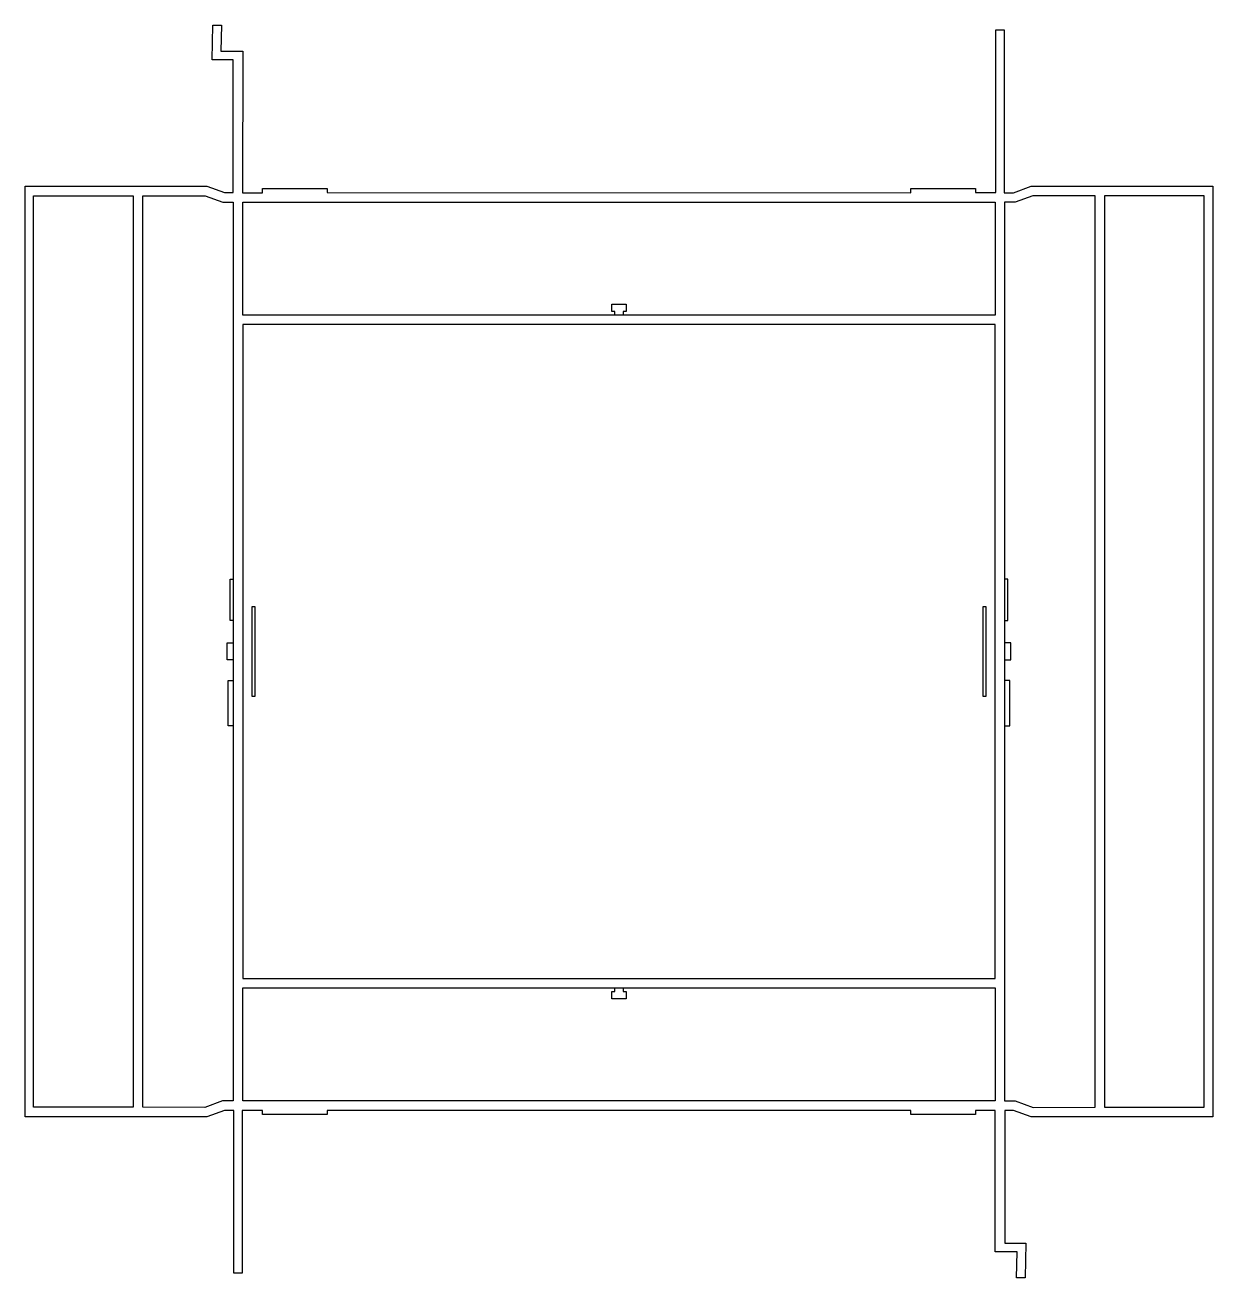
# Model space of a CAD drawing. Header units: millimetres. Extents: x 5656 to 22894, y 2577 to 20759.
import ezdxf

# ---------------------------------------------------------------- set-up
doc = ezdxf.new("R2010")
doc.units = ezdxf.units.MM
doc.layers.add('catwalk', color=5, linetype='Continuous')

msp = doc.modelspace()

# ---------------------------------------------------------------- linework, layer by layer
at = {"layer": 'catwalk'}
for points in [[(5656, 18420), (8294, 18419), (8548, 18327), (8676, 18327), (8676, 18464), (8676, 20254), (8372, 20254), (8379, 20758), (8506, 20759), (8496, 20378), (8814, 20378), (8812, 18325), (9102, 18325), (9102, 18388), (10040, 18389), (10040, 18327), (18511, 18326), (18510, 18389), (19449, 18389), (19449, 18327), (19744, 18327), (19744, 20690), (19866, 20690), (19866, 18325), (20002, 18326), (20256, 18420), (22893, 18419), (22894, 4916), (20257, 4916), (20002, 5009), (19874, 5009), (19875, 3084), (20178, 3081), (20171, 2577), (20044, 2577), (20052, 2955), (19736, 2958), (19736, 5009), (19449, 5009), (19449, 4947), (18510, 4947), (18510, 5009), (10040, 5009), (10039, 4947), (9101, 4947), (9101, 5009), (8806, 5009), (8806, 2646), (8684, 2646), (8684, 5009), (8548, 5009), (8294, 4917), (5656, 4916), (5656, 18420)], [(5779, 18282), (7226, 18282), (7226, 5054), (5778, 5054), (5779, 18282)], [(7364, 18282), (8269, 18282), (8524, 18189), (8676, 18189), (8676, 5147), (8522, 5145), (8265, 5052), (7364, 5054), (7364, 18282)], [(8814, 18189), (19736, 18189), (19736, 16549), (8814, 16549), (8814, 18189)], [(21183, 18282), (20279, 18282), (20024, 18189), (19871, 18189), (19871, 5147), (20025, 5145), (20283, 5052), (21183, 5054), (21183, 18282)], [(22768, 18282), (21321, 18282), (21322, 5054), (22769, 5054), (22768, 18282)], [(14216, 16549), (14216, 16603), (14171, 16603), (14171, 16710), (14379, 16710), (14379, 16603), (14334, 16603), (14334, 16549)], [(8814, 6924), (19736, 6924), (19736, 16411), (8814, 16411), (8814, 6924)], [(8676, 12118), (8631, 12118), (8631, 12718), (8676, 12718)], [(19871, 12118), (19919, 12118), (19919, 12718), (19871, 12718)], [(8945, 11018), (8995, 11018), (8995, 12318), (8945, 12318), (8945, 11018)], [(19555, 11018), (19605, 11018), (19605, 12318), (19555, 12318), (19555, 11018)], [(8676, 11549), (8589, 11549), (8589, 11795), (8676, 11794)], [(19871, 11549), (19961, 11549), (19961, 11794), (19871, 11794)], [(8676, 10590), (8603, 10590), (8603, 11246), (8676, 11246)], [(19871, 10590), (19947, 10590), (19947, 11246), (19871, 11247)], [(19869, 10590), (19869, 10590)], [(8814, 6787), (19736, 6787), (19736, 5147), (8814, 5147), (8814, 6787)], [(14334, 6787), (14334, 6733), (14379, 6733), (14379, 6626), (14171, 6626), (14171, 6733), (14216, 6733), (14216, 6787)]]:
    msp.add_lwpolyline(points, dxfattribs=at)

doc.saveas('drawing.dxf')
